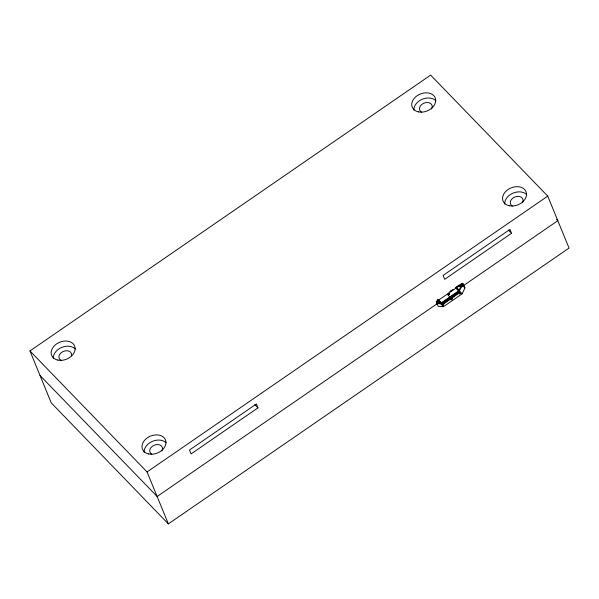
<?xml version="1.0" encoding="UTF-8"?>
<svg xmlns="http://www.w3.org/2000/svg" width="599" height="599" viewBox="0 0 599 599"><rect width="100%" height="100%" fill="white"/><g stroke="black" fill="none" stroke-linecap="round" stroke-linejoin="round"><path stroke-width="0.9" d="M452.252 298.864L451.391 298.864L447.977 294.798L449.04 293.54L449.4 294.371L448.307 293.263M460.384 286.18C463.297 288.239 463.888 283.731 460.856 284.196M459.86 284.892L461.717 285.371L462.578 284.458L463.02 285.528L462.69 286.547L463.154 285.558M462.503 286.607L462.735 285.693M463.132 285.409C463.469 287.363 462.465 284.705 462.99 285.656L462.87 284.862M451.189 298.497L451.062 299.852L451.324 299.56M462.406 284.428L461.971 285.319L462.039 284.458L463.027 285.154L462.757 284.697M449.1 293.66L449.37 294.648L449.1 293.66L447.977 294.798M436.716 302.952L437.053 301.11L437.697 302.697L437.307 304.015M461.672 286.569L458.946 291.563C458.183 289.534 462.181 287.265 459.927 284.967M462.69 286.547L462.892 285.618M462.855 286.464L463.094 285.918L462.248 286.666L461.717 285.371L462.99 285.656L462.495 285.311M448.366 293.173L449.4 294.371L449.04 293.54L449.22 294.753L449.085 293.802M462.188 293.787L464.929 287.924L463.02 283.275L436.274 301.686L438.183 306.336L443.47 306.673L462.188 293.787L459.059 290.552M451.429 299.208L451.062 299.852L451.399 299.395M460.159 293.203L459.785 293.847L459.695 292.132L455.734 287.692L458.812 290.65L455.861 287.595M447.932 294.738L448.247 294.229L447.94 294.491M447.91 294.656L448.247 294.229L447.91 294.573M448.142 294.274L449.04 293.54M29.95 350.932L430.636 75.107L547.748 196.12L569.05 248.068L168.364 523.893L51.252 402.88L29.95 350.932L147.062 471.945L168.364 523.893M147.062 471.945L547.748 196.12M257.967 407.859L191.096 453.892L189.509 450.014L256.372 403.981L257.967 407.859L254.837 404.632M511.546 233.296L444.683 279.329L443.095 275.45L509.959 229.417L511.546 233.296L508.416 230.068M450.658 291.077L452.956 289.497M456.655 286.936L459.096 285.266M449.842 291.683L451.376 290.627M456.752 286.928L459.051 285.349M437.12 303.753L157.125 496.496L40.021 375.491M441.56 303.094L442.534 304.457L443.739 304.891L442.361 304.599L438.236 299.74L441.56 303.094L458.946 291.129M441.815 303.401L459.193 291.436M442.062 303.745L459.448 291.773M442.309 304.097L459.695 292.132M440.654 302.967C431.49 294.536 447.318 306.111 437.525 302.555M451.324 298.714L452.432 298.908L451.781 299.021M443.739 304.891L443.425 305.018M461.649 285.738L462.57 285.745M442.361 304.599L442.466 304.741M437.225 304.105L436.813 304.007L437.502 303.693L436.978 302.398M436.851 303.656L441.171 303.768L441.321 302.832L458.707 290.867L458.946 291.563M556.516 219.324L557.811 220.672L463.873 285.341L462.772 284.211A2.067 0.397 55.5 0 1 461.589 283.634M462.428 285.341L464.929 287.924M459.411 285.453L460.594 286.681M459.433 285.566L460.624 286.914M458.819 285.206L460.594 287.041M458.767 285.349L460.541 287.176M456.146 287.213L459.096 290.268M456.071 287.348L459.021 290.403M455.974 287.475L458.931 290.53M437.959 299.874L440.916 302.929M437.824 299.904L440.782 302.959M440.34 303.446L443.47 306.673M437.315 302.061L437.697 302.697M436.686 301.567L437.869 302.787M459.104 291.72L460.122 292.859L459.92 292.492L442.661 304.674M461.732 284.525L462.256 285.813M461.559 284.547L462.091 285.835M461.402 284.54L461.934 285.828M461.297 285.423L461.829 286.719M460.893 285.409L461.425 286.704M460.519 285.326L461.05 286.622M460.197 285.176L460.728 286.472M436.866 300.848L437.719 303.027M437.12 302.068L437.652 303.364M421.576 112.155A6.619 4.874 -22.3 0 1 420.715 105.521A6.619 4.874 -22.3 0 1 429.206 102.796A6.619 4.874 -22.3 0 1 431.542 108.958M512.407 206.011A6.619 4.874 -22.3 0 1 511.546 199.377A6.619 4.874 -22.3 0 1 520.037 196.652A6.619 4.874 -22.3 0 1 522.373 202.814M151.839 454.222A6.619 4.874 -22.3 0 1 150.978 447.588A6.619 4.874 -22.3 0 1 159.469 444.862A6.619 4.874 -22.3 0 1 161.805 451.025M61.008 360.366A6.619 4.874 -22.3 0 1 63.269 351.418A6.619 4.874 -22.3 0 1 71.528 355.828M504.695 204.102A12.407 9.142 -22.3 0 1 512.916 193.178A12.407 9.142 -22.3 0 1 526.693 194.615M413.864 110.246A12.407 9.142 -22.3 0 1 422.085 99.322A12.407 9.142 -22.3 0 1 435.862 100.759M144.127 452.312A12.407 9.142 -22.3 0 1 152.348 441.388A12.407 9.142 -22.3 0 1 166.133 442.826M53.296 358.457A12.407 9.142 -22.3 0 1 61.517 347.525A12.407 9.142 -22.3 0 1 75.294 348.97M436.371 303.199A2.478 0.472 55.5 0 1 436.386 303.438M462.997 284.435A2.478 0.472 55.5 0 1 461.574 283.739M460.122 293.383L459.785 293.847L460.122 293.383M418.312 111.863A12.407 9.142 -22.3 0 0 435.683 99.906A12.407 9.142 -22.3 0 0 417.144 95.705A12.407 9.142 -22.3 0 0 418.312 111.863M509.143 205.727A12.407 9.142 -22.3 0 0 526.521 193.762A12.407 9.142 -22.3 0 0 507.974 189.561A12.407 9.142 -22.3 0 0 509.143 205.727M148.582 453.93A12.407 9.142 -22.3 0 0 165.953 441.972A12.407 9.142 -22.3 0 0 147.414 437.772A12.407 9.142 -22.3 0 0 148.582 453.93M57.744 360.074A12.407 9.142 -22.3 0 0 75.122 348.116A12.407 9.142 -22.3 0 0 56.576 343.916A12.407 9.142 -22.3 0 0 57.744 360.074"/></g></svg>
